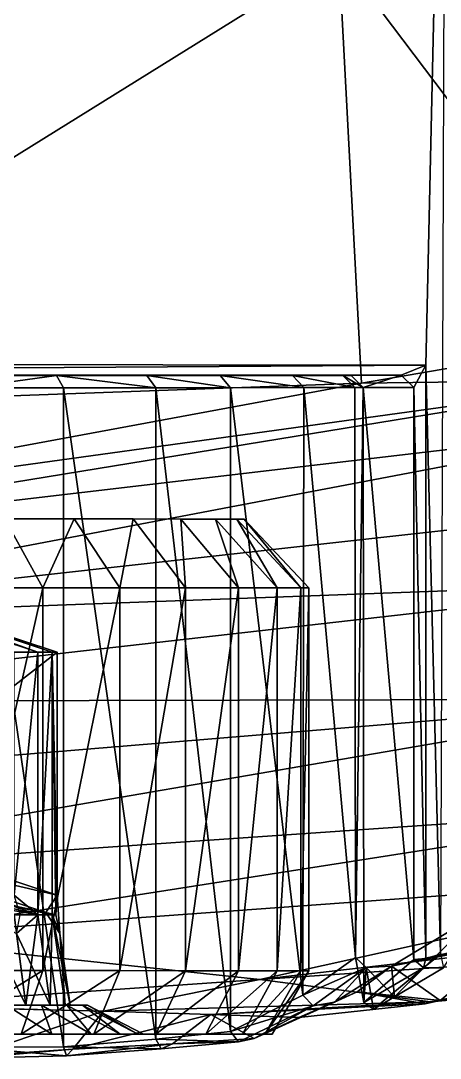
# Model space of a CAD drawing. Header units: metres. Extents: x -7 to 7, y -2.9 to 2.9.
# Drawn here: x 4.645 to 5.334, y -2.572 to -0.868 of the extents above; entities that cross this region are included whole.
import ezdxf

# ---------------------------------------------------------------- set-up
doc = ezdxf.new("R2010")
doc.units = ezdxf.units.M

msp = doc.modelspace()

# ---------------------------------------------------------------- linework, layer by layer
for points in [[(5.34239, 0, -1.31907), (2.71727, -1.43054, -1.31958), (2.30412, 0, -1.32407)], [(2.71727, -1.43054, -1.31958), (5.34239, 0, -1.31907), (5.30994, -1.43394, -1.32781)], [(5.33394, -2.4013, -1.31795), (5.30994, -1.43394, -1.32781), (5.34239, 0, -1.31907)], [(5.16706, -0.75969, 0.356286), (5.64187, -1.38833, 0.144645), (5.66, -0.733353, 0.179999)], [(3.96313, -1.50827, 0.606043), (5.16706, -0.75969, 0.356286), (3.94938, -0.818209, 0.664272)], [(5.16706, -0.75969, 0.356286), (3.96313, -1.50827, 0.606043), (5.20415, -1.46351, 0.293488)], [(5.64187, -1.38833, 0.144645), (5.16706, -0.75969, 0.356286), (5.20415, -1.46351, 0.293488)], [(5.66677, -1.45737, 0.154987), (5.64187, -1.38833, 0.144645), (5.20415, -1.46351, 0.293488)], [(5.30994, -1.43394, -1.32781), (2.76219, -1.45055, -1.2996), (2.71727, -1.43054, -1.31958)], [(5.2696, -1.45054, -1.30941), (2.76219, -1.45055, -1.2996), (5.30994, -1.43394, -1.32781)], [(5.30994, -1.43394, -1.32781), (5.28996, -1.47054, -1.30979), (5.2696, -1.45054, -1.30941)], [(5.30994, -1.43394, -1.32781), (5.30968, -2.40872, -1.32645), (5.28996, -1.47054, -1.30979)], [(5.30968, -2.40872, -1.32645), (5.30994, -1.43394, -1.32781), (5.33394, -2.4013, -1.31795)], [(5.2696, -1.45054, -1.30941), (2.82344, -1.45064, -0.97326), (2.76219, -1.45055, -1.2996)], [(5.2696, -1.45054, -1.30941), (2.87427, -1.45071, -0.749713), (2.82344, -1.45064, -0.97326)], [(5.2696, -1.45054, -1.30941), (2.93971, -1.45077, -0.540637), (2.87427, -1.45071, -0.749713)], [(5.2696, -1.45054, -1.30941), (3.28617, -1.45093, 0.009383), (2.93971, -1.45077, -0.540637)], [(5.17379, -1.45071, -0.744024), (3.28617, -1.45093, 0.009383), (5.2696, -1.45054, -1.30941)], [(3.28617, -1.45093, 0.009383), (5.17379, -1.45071, -0.744024), (4.37382, -1.45099, 0.186096)], [(3.971, -1.69168, 0.586125), (5.20415, -1.46351, 0.293488), (3.96313, -1.50827, 0.606043)], [(5.66677, -1.45737, 0.154987), (3.971, -1.69168, 0.586125), (3.97982, -1.73272, 0.596245)], [(5.66677, -1.45737, 0.154987), (5.20415, -1.46351, 0.293488), (3.971, -1.69168, 0.586125)], [(3.97982, -1.73272, 0.596245), (5.7095, -1.52994, 0.27559), (5.66677, -1.45737, 0.154987)], [(4.37382, -1.45099, 0.186096), (5.17379, -1.45071, -0.744024), (5.09091, -1.45079, -0.47265)], [(4.37382, -1.45099, 0.186096), (5.09091, -1.45079, -0.47265), (4.54844, -1.45097, 0.136149)], [(4.54844, -1.45097, 0.136149), (5.09091, -1.45079, -0.47265), (4.70338, -1.45095, 0.053889)], [(4.70338, -1.45095, 0.053889), (4.55596, -1.47097, 0.154794), (4.54844, -1.45097, 0.136149)], [(4.71474, -1.47095, 0.070494), (4.55596, -1.47097, 0.154794), (4.70338, -1.45095, 0.053889)], [(4.70338, -1.45095, 0.053889), (5.09091, -1.45079, -0.47265), (4.97194, -1.45086, -0.235046)], [(4.70338, -1.45095, 0.053889), (4.97194, -1.45086, -0.235046), (4.85153, -1.4509, -0.073919)], [(4.86624, -1.47091, -0.060206), (4.70338, -1.45095, 0.053889), (4.85153, -1.4509, -0.073919)], [(4.70338, -1.45095, 0.053889), (4.86624, -1.47091, -0.060206), (4.71474, -1.47095, 0.070494)], [(4.98902, -1.47086, -0.224506), (4.85153, -1.4509, -0.073919), (4.97194, -1.45086, -0.235046)], [(4.85153, -1.4509, -0.073919), (4.98902, -1.47086, -0.224506), (4.86624, -1.47091, -0.060206)], [(5.10954, -1.47079, -0.465206), (4.97194, -1.45086, -0.235046), (5.09091, -1.45079, -0.47265)], [(4.97194, -1.45086, -0.235046), (5.10954, -1.47079, -0.465206), (4.98902, -1.47086, -0.224506)], [(5.19332, -1.47071, -0.739506), (5.09091, -1.45079, -0.47265), (5.17379, -1.45071, -0.744024)], [(5.09091, -1.45079, -0.47265), (5.19332, -1.47071, -0.739506), (5.10954, -1.47079, -0.465206)], [(5.17379, -1.45071, -0.744024), (5.2696, -1.45054, -1.30941), (5.1872, -1.45069, -0.827768)], [(5.20693, -1.47069, -0.824506), (5.17379, -1.45071, -0.744024), (5.1872, -1.45069, -0.827768)], [(5.17379, -1.45071, -0.744024), (5.20693, -1.47069, -0.824506), (5.19332, -1.47071, -0.739506)], [(5.2696, -1.45054, -1.30941), (5.20693, -1.47069, -0.824506), (5.1872, -1.45069, -0.827768)], [(5.28996, -1.47054, -1.30979), (5.20693, -1.47069, -0.824506), (5.2696, -1.45054, -1.30941)], [(4.71474, -2.55356, 0.070173), (4.55596, -1.47097, 0.154794), (4.71474, -1.47095, 0.070494)], [(4.55596, -2.55429, 0.154473), (4.55596, -1.47097, 0.154794), (4.71474, -2.55356, 0.070173)], [(4.86624, -2.54099, -0.060523), (4.71474, -1.47095, 0.070494), (4.86624, -1.47091, -0.060206)], [(4.71474, -2.55356, 0.070173), (4.71474, -1.47095, 0.070494), (4.86624, -2.54099, -0.060523)], [(4.98902, -1.47086, -0.224506), (4.98902, -2.52841, -0.224819), (4.86624, -1.47091, -0.060206)], [(4.86624, -1.47091, -0.060206), (4.98902, -2.52841, -0.224819), (4.86624, -2.54099, -0.060523)], [(5.10797, -2.46881, -0.461559), (4.98902, -1.47086, -0.224506), (5.10954, -1.47079, -0.465206)], [(4.98902, -2.52841, -0.224819), (4.98902, -1.47086, -0.224506), (5.10797, -2.46881, -0.461559)], [(5.10797, -2.46881, -0.461559), (5.10954, -1.47079, -0.465206), (5.19457, -2.40681, -0.745176)], [(5.19457, -2.40681, -0.745176), (5.10954, -1.47079, -0.465206), (5.19332, -1.47071, -0.739506)], [(5.20693, -1.47069, -0.824506), (5.19457, -2.40681, -0.745176), (5.19332, -1.47071, -0.739506)], [(5.19457, -2.40681, -0.745176), (5.20693, -1.47069, -0.824506), (5.20793, -2.4807, -0.83081)], [(5.28996, -1.47054, -1.30979), (5.28996, -2.41003, -1.31007), (5.20693, -1.47069, -0.824506)], [(5.20693, -1.47069, -0.824506), (5.28996, -2.41003, -1.31007), (5.20793, -2.4807, -0.83081)], [(5.28996, -1.47054, -1.30979), (5.30968, -2.40872, -1.32645), (5.28996, -2.41003, -1.31007)], [(5.7095, -1.52994, 0.27559), (3.97982, -1.73272, 0.596245), (4.00593, -1.85369, 0.686604)], [(4.00593, -1.85369, 0.686604), (5.8066, -1.65366, 0.484495), (5.7095, -1.52994, 0.27559)], [(4.00593, -1.85369, 0.686604), (5.74496, -1.79006, 0.590798), (5.8066, -1.65366, 0.484495)], [(4.05773, -1.68632, -1.12334), (4.96472, -1.68664, -1.41805), (4.90746, -1.68662, -1.5563)], [(4.05773, -1.68632, -1.12334), (4.99966, -1.68665, -1.27253), (4.96472, -1.68664, -1.41805)], [(4.05773, -1.68632, -1.12334), (5.0114, -1.68665, -1.12334), (4.99966, -1.68665, -1.27253)], [(4.05773, -1.68632, -1.12334), (4.99966, -1.68665, -0.974157), (5.0114, -1.68665, -1.12334)], [(4.05773, -1.68632, -1.12334), (4.96472, -1.68664, -0.828643), (4.99966, -1.68665, -0.974157)], [(4.05773, -1.68632, -1.12334), (4.90746, -1.68662, -0.690387), (4.96472, -1.68664, -0.828643)], [(4.05773, -1.68632, -1.12334), (4.82926, -1.68659, -0.56279), (4.90746, -1.68662, -0.690387)], [(4.05773, -1.68632, -1.12334), (4.73208, -1.68656, -0.448996), (4.82926, -1.68659, -0.56279)], [(4.05773, -1.68632, -1.12334), (4.61828, -1.68652, -0.351808), (4.73208, -1.68656, -0.448996)], [(4.05773, -1.68632, -1.12334), (4.73208, -1.68656, -1.79769), (4.61828, -1.68652, -1.89488)], [(4.05773, -1.68632, -1.12334), (4.82926, -1.68659, -1.6839), (4.73208, -1.68656, -1.79769)], [(4.05773, -1.68632, -1.12334), (4.90746, -1.68662, -1.5563), (4.82926, -1.68659, -1.6839)], [(4.61828, -1.68652, -0.351808), (4.53893, -1.79941, -0.178878), (4.68075, -1.79946, -0.265787)], [(4.53893, -1.79941, -2.06781), (4.61828, -1.68652, -1.89488), (4.68075, -1.79946, -1.9809)], [(4.61828, -1.68652, -1.89488), (4.73208, -1.68656, -1.79769), (4.68075, -1.79946, -1.9809)], [(4.68075, -1.79946, -0.265787), (4.73208, -1.68656, -0.448996), (4.61828, -1.68652, -0.351808)], [(4.73208, -1.68656, -0.448996), (4.68075, -1.79946, -0.265787), (4.80723, -1.79951, -0.373811)], [(4.68075, -1.79946, -1.9809), (4.73208, -1.68656, -1.79769), (4.80723, -1.79951, -1.87288)], [(4.73208, -1.68656, -1.79769), (4.82926, -1.68659, -1.6839), (4.80723, -1.79951, -1.87288)], [(4.80723, -1.79951, -0.373811), (4.82926, -1.68659, -0.56279), (4.73208, -1.68656, -0.448996)], [(4.82926, -1.68659, -0.56279), (4.80723, -1.79951, -0.373811), (4.91526, -1.79955, -0.500292)], [(4.80723, -1.79951, -1.87288), (4.82926, -1.68659, -1.6839), (4.91526, -1.79955, -1.7464)], [(4.82926, -1.68659, -1.6839), (4.90746, -1.68662, -1.5563), (4.91526, -1.79955, -1.7464)], [(4.91526, -1.79955, -0.500292), (4.90746, -1.68662, -0.690387), (4.82926, -1.68659, -0.56279)], [(4.90746, -1.68662, -0.690387), (4.91526, -1.79955, -0.500292), (5.00217, -1.79958, -0.642115)], [(4.90746, -1.68662, -1.5563), (4.96472, -1.68664, -1.41805), (5.00217, -1.79958, -1.60457)], [(5.00217, -1.79958, -0.642115), (4.96472, -1.68664, -0.828643), (4.90746, -1.68662, -0.690387)], [(4.91526, -1.79955, -1.7464), (4.90746, -1.68662, -1.5563), (5.00217, -1.79958, -1.60457)], [(4.96472, -1.68664, -0.828643), (5.00217, -1.79958, -0.642115), (5.06582, -1.7996, -0.795786)], [(4.96472, -1.68664, -1.41805), (4.99966, -1.68665, -1.27253), (5.06582, -1.7996, -1.4509)], [(5.06582, -1.7996, -0.795786), (4.99966, -1.68665, -0.974157), (4.96472, -1.68664, -0.828643)], [(5.00217, -1.79958, -1.60457), (4.96472, -1.68664, -1.41805), (5.06582, -1.7996, -1.4509)], [(4.99966, -1.68665, -1.27253), (5.0114, -1.68665, -1.12334), (5.10465, -1.79961, -1.28916)], [(4.99966, -1.68665, -0.974157), (5.06582, -1.7996, -0.795786), (5.10465, -1.79961, -0.957524)], [(5.10465, -1.79961, -0.957524), (5.0114, -1.68665, -1.12334), (4.99966, -1.68665, -0.974157)], [(5.06582, -1.7996, -1.4509), (4.99966, -1.68665, -1.27253), (5.10465, -1.79961, -1.28916)], [(5.0114, -1.68665, -1.12334), (5.10465, -1.79961, -0.957524), (5.1177, -1.79962, -1.12334)], [(5.10465, -1.79961, -1.28916), (5.0114, -1.68665, -1.12334), (5.1177, -1.79962, -1.12334)], [(4.3128, -1.78646, -0.993368), (4.67263, -1.90545, -0.923533), (4.6338, -1.90544, -0.829793)], [(4.32999, -1.78646, -1.03487), (4.67263, -1.90545, -0.923533), (4.3128, -1.78646, -0.993368)], [(4.67263, -1.90545, -0.923533), (4.32999, -1.78646, -1.03487), (4.34048, -1.78647, -1.07856)], [(4.69631, -1.90546, -1.02219), (4.34048, -1.78647, -1.07856), (4.344, -1.78647, -1.12334)], [(4.67263, -1.90545, -0.923533), (4.34048, -1.78647, -1.07856), (4.69631, -1.90546, -1.02219)], [(4.3439, -2.1857, -1.12334), (4.70427, -1.90546, -1.12334), (4.344, -1.78647, -1.12334)], [(4.69631, -1.90546, -1.02219), (4.344, -1.78647, -1.12334), (4.70427, -1.90546, -1.12334)], [(5.74496, -1.79006, 0.590798), (4.00593, -1.85369, 0.686604), (4.0147, -1.98619, 0.746712)], [(4.0147, -1.98619, 0.746712), (5.7465, -1.98253, 0.622649), (5.74496, -1.79006, 0.590798)], [(4.68075, -1.79946, -1.9809), (4.53877, -2.42843, -2.06781), (4.53893, -1.79941, -2.06781)], [(4.53877, -2.42843, -0.178878), (4.68075, -1.79946, -0.265787), (4.53893, -1.79941, -0.178878)], [(4.53877, -2.42843, -2.06781), (4.68075, -1.79946, -1.9809), (4.68059, -2.42848, -1.9809)], [(4.68059, -2.42848, -0.265787), (4.68075, -1.79946, -0.265787), (4.53877, -2.42843, -0.178878)], [(4.80723, -1.79951, -1.87288), (4.68059, -2.42848, -1.9809), (4.68075, -1.79946, -1.9809)], [(4.68059, -2.42848, -0.265787), (4.80723, -1.79951, -0.373811), (4.68075, -1.79946, -0.265787)], [(4.68059, -2.42848, -1.9809), (4.80723, -1.79951, -1.87288), (4.80707, -2.42852, -1.87288)], [(4.80707, -2.42852, -0.373811), (4.80723, -1.79951, -0.373811), (4.68059, -2.42848, -0.265787)], [(4.91526, -1.79955, -1.7464), (4.80707, -2.42852, -1.87288), (4.80723, -1.79951, -1.87288)], [(4.80707, -2.42852, -0.373811), (4.91526, -1.79955, -0.500292), (4.80723, -1.79951, -0.373811)], [(4.80707, -2.42852, -1.87288), (4.91526, -1.79955, -1.7464), (4.9151, -2.42856, -1.7464)], [(4.9151, -2.42856, -0.500292), (4.91526, -1.79955, -0.500292), (4.80707, -2.42852, -0.373811)], [(5.00217, -1.79958, -1.60457), (4.9151, -2.42856, -1.7464), (4.91526, -1.79955, -1.7464)], [(4.9151, -2.42856, -0.500292), (5.00217, -1.79958, -0.642115), (4.91526, -1.79955, -0.500292)], [(4.9151, -2.42856, -1.7464), (5.00217, -1.79958, -1.60457), (5.00201, -2.42859, -1.60457)], [(5.00201, -2.42859, -0.642115), (5.00217, -1.79958, -0.642115), (4.9151, -2.42856, -0.500292)], [(5.06582, -1.7996, -1.4509), (5.00201, -2.42859, -1.60457), (5.00217, -1.79958, -1.60457)], [(5.00201, -2.42859, -0.642115), (5.06582, -1.7996, -0.795786), (5.00217, -1.79958, -0.642115)], [(5.00201, -2.42859, -1.60457), (5.06582, -1.7996, -1.4509), (5.06566, -2.42861, -1.4509)], [(5.06566, -2.42861, -0.795786), (5.06582, -1.7996, -0.795786), (5.00201, -2.42859, -0.642115)], [(5.10465, -1.79961, -1.28916), (5.06566, -2.42861, -1.4509), (5.06582, -1.7996, -1.4509)], [(5.06566, -2.42861, -0.795786), (5.10465, -1.79961, -0.957524), (5.06582, -1.7996, -0.795786)], [(5.06566, -2.42861, -1.4509), (5.10465, -1.79961, -1.28916), (5.10449, -2.42863, -1.28916)], [(5.10449, -2.42863, -0.957524), (5.10465, -1.79961, -0.957524), (5.06566, -2.42861, -0.795786)], [(5.1177, -1.79962, -1.12334), (5.10449, -2.42863, -1.28916), (5.10465, -1.79961, -1.28916)], [(5.10449, -2.42863, -0.957524), (5.1177, -1.79962, -1.12334), (5.10465, -1.79961, -0.957524)], [(5.10449, -2.42863, -1.28916), (5.1177, -1.79962, -1.12334), (5.11754, -2.42863, -1.12334)], [(5.11754, -2.42863, -1.12334), (5.1177, -1.79962, -1.12334), (5.10449, -2.42863, -0.957524)], [(4.70427, -1.90546, -1.12334), (4.3439, -2.1857, -1.12334), (4.70417, -2.30469, -1.12334)], [(4.67263, -1.90545, -0.923533), (4.6337, -2.30467, -0.829793), (4.6338, -1.90544, -0.829793)], [(4.6337, -2.30467, -0.829793), (4.67263, -1.90545, -0.923533), (4.67252, -2.33685, -0.923533)], [(4.67263, -1.90545, -0.923533), (4.69631, -1.90546, -1.02219), (4.67252, -2.33685, -0.923533)], [(4.67252, -2.33685, -0.923533), (4.69631, -1.90546, -1.02219), (4.6962, -2.33686, -1.02219)], [(4.69631, -1.90546, -1.02219), (4.70209, -2.33686, -1.09693), (4.6962, -2.33686, -1.02219)], [(4.69631, -1.90546, -1.02219), (4.70417, -2.30469, -1.12334), (4.70209, -2.33686, -1.09693)], [(4.70417, -2.30469, -1.12334), (4.69631, -1.90546, -1.02219), (4.70427, -1.90546, -1.12334)], [(5.7465, -1.98253, 0.622649), (4.0147, -1.98619, 0.746712), (4.02454, -2.12474, 0.761832)], [(4.02454, -2.12474, 0.761832), (4.02586, -2.27837, 0.710255), (5.7465, -1.98253, 0.622649)], [(5.7465, -1.98253, 0.622649), (4.02586, -2.27837, 0.710255), (5.77132, -2.15752, 0.572927)], [(4.02586, -2.27837, 0.710255), (4.38885, -2.37422, 0.600226), (5.77132, -2.15752, 0.572927)], [(5.77132, -2.15752, 0.572927), (4.38885, -2.37422, 0.600226), (5.81744, -2.27065, 0.468391)], [(4.35926, -2.22463, -1.14097), (4.70417, -2.30469, -1.12334), (4.3439, -2.1857, -1.12334)], [(4.70417, -2.30469, -1.12334), (4.35926, -2.22463, -1.14097), (4.68582, -2.33307, -1.14978)], [(4.35926, -2.22463, -1.14097), (4.64066, -2.32373, -1.21487), (4.68582, -2.33307, -1.14978)], [(4.38885, -2.37422, 0.600226), (5.03715, -2.44308, 0.310206), (5.81744, -2.27065, 0.468391)], [(5.81744, -2.27065, 0.468391), (5.03715, -2.44308, 0.310206), (5.87757, -2.34641, 0.312729)], [(4.6337, -2.30467, -0.829793), (4.67252, -2.33685, -0.923533), (4.64383, -2.33684, -0.854276)], [(4.70861, -2.36738, -1.12334), (4.70417, -2.30469, -1.12334), (4.68582, -2.33307, -1.14978)], [(4.70861, -2.36738, -1.12334), (4.70209, -2.33686, -1.09693), (4.70417, -2.30469, -1.12334)], [(4.61252, -2.32138, -1.31094), (4.58376, -2.32133, -1.38119), (4.67252, -2.33685, -1.32316)], [(4.67252, -2.33685, -1.32316), (4.58376, -2.32133, -1.38119), (4.63369, -2.33684, -1.4169)], [(4.67252, -2.33685, -1.32316), (4.63206, -2.32245, -1.24909), (4.61252, -2.32138, -1.31094)], [(4.68582, -2.33307, -1.14978), (4.63206, -2.32245, -1.24909), (4.6962, -2.33686, -1.2245)], [(4.63206, -2.32245, -1.24909), (4.67252, -2.33685, -1.32316), (4.6962, -2.33686, -1.2245)], [(4.63206, -2.32245, -1.24909), (4.68582, -2.33307, -1.14978), (4.64066, -2.32373, -1.21487)], [(4.68582, -2.33307, -1.14978), (4.6962, -2.33686, -1.2245), (4.70209, -2.33686, -1.14976)], [(4.70861, -2.36738, -1.12334), (4.68582, -2.33307, -1.14978), (4.70209, -2.33686, -1.14976)], [(4.58067, -2.33682, -0.743281), (4.63765, -2.36735, -0.827771), (4.65297, -2.48543, -0.819948)], [(4.58067, -2.33682, -0.743281), (4.65297, -2.48543, -0.819948), (4.59818, -2.48541, -0.730535)], [(4.63369, -2.33684, -1.4169), (4.59818, -2.48541, -1.51615), (4.65297, -2.48543, -1.42674)], [(4.65297, -2.48543, -1.42674), (4.67252, -2.33685, -1.32316), (4.63369, -2.33684, -1.4169)], [(4.67252, -2.33685, -0.923533), (4.63765, -2.36735, -0.827771), (4.64383, -2.33684, -0.854276)], [(4.63765, -2.36735, -0.827771), (4.67252, -2.33685, -0.923533), (4.69311, -2.48544, -0.916832)], [(4.67252, -2.33685, -1.32316), (4.65297, -2.48543, -1.42674), (4.69311, -2.48544, -1.32986)], [(4.67252, -2.33685, -0.923533), (4.6962, -2.33686, -1.02219), (4.69311, -2.48544, -0.916832)], [(4.69311, -2.48544, -1.32986), (4.6962, -2.33686, -1.2245), (4.67252, -2.33685, -1.32316)], [(4.6962, -2.33686, -1.2245), (4.69311, -2.48544, -1.32986), (4.71759, -2.48545, -1.22789)], [(4.69311, -2.48544, -0.916832), (4.6962, -2.33686, -1.02219), (4.71759, -2.48545, -1.0188)], [(4.6962, -2.33686, -1.02219), (4.70861, -2.36738, -1.12334), (4.72581, -2.48545, -1.12334)], [(4.70861, -2.36738, -1.12334), (4.6962, -2.33686, -1.2245), (4.71759, -2.48545, -1.22789)], [(4.70861, -2.36738, -1.12334), (4.6962, -2.33686, -1.02219), (4.70209, -2.33686, -1.09693)], [(4.6962, -2.33686, -1.02219), (4.72581, -2.48545, -1.12334), (4.71759, -2.48545, -1.0188)], [(4.6962, -2.33686, -1.2245), (4.70861, -2.36738, -1.12334), (4.70209, -2.33686, -1.14976)], [(5.03715, -2.44308, 0.310206), (5.88721, -2.38617, -0.027063), (5.87757, -2.34641, 0.312729)], [(5.2534, -2.42108, -0.739787), (5.25826, -2.47134, -0.819802), (5.3963, -2.33546, -1.00259)], [(5.45041, -2.37497, -0.769), (5.2534, -2.42108, -0.739787), (5.3963, -2.33546, -1.00259)], [(5.33909, -2.4238, -1.30015), (5.3963, -2.33546, -1.00259), (5.25826, -2.47134, -0.819802)], [(4.63765, -2.36735, -0.827771), (4.69311, -2.48544, -0.916832), (4.65297, -2.48543, -0.819948)], [(4.70861, -2.36738, -1.12334), (4.71759, -2.48545, -1.22789), (4.72581, -2.48545, -1.12334)], [(4.38885, -2.37422, 0.600226), (4.41165, -2.4864, 0.360192), (5.03715, -2.44308, 0.310206)], [(5.43533, -2.38238, -0.748806), (5.2534, -2.42108, -0.739787), (5.45041, -2.37497, -0.769)], [(5.45036, -2.3819, -0.73064), (5.2534, -2.42108, -0.739787), (5.43533, -2.38238, -0.748806)], [(5.33327, -2.47736, -0.23394), (5.2534, -2.42108, -0.739787), (5.45036, -2.3819, -0.73064)], [(5.45036, -2.3819, -0.73064), (5.42245, -2.47029, -0.235741), (5.33327, -2.47736, -0.23394)], [(5.03715, -2.44308, 0.310206), (5.31767, -2.4796, -0.194826), (5.88721, -2.38617, -0.027063)], [(5.33909, -2.4238, -1.30015), (5.30616, -2.42384, -1.30982), (5.33394, -2.4013, -1.31795)], [(5.33394, -2.4013, -1.31795), (5.30616, -2.42384, -1.30982), (5.30968, -2.40872, -1.32645)], [(5.88721, -2.38617, -0.027063), (5.31767, -2.4796, -0.194826), (5.79309, -2.38686, -0.208376)], [(5.42245, -2.47029, -0.235741), (5.79309, -2.38686, -0.208376), (5.31767, -2.4796, -0.194826)], [(5.21183, -2.42356, -0.736613), (5.10797, -2.46881, -0.461559), (5.19457, -2.40681, -0.745176)], [(5.20793, -2.4807, -0.83081), (5.21183, -2.42356, -0.736613), (5.19457, -2.40681, -0.745176)], [(5.30616, -2.42384, -1.30982), (5.20793, -2.4807, -0.83081), (5.28996, -2.41003, -1.31007)], [(5.30616, -2.42384, -1.30982), (5.28996, -2.41003, -1.31007), (5.30968, -2.40872, -1.32645)], [(4.51152, -2.53293, -0.232299), (4.68059, -2.42848, -0.265787), (4.53877, -2.42843, -0.178878)], [(4.68059, -2.42848, -1.9809), (4.51152, -2.53293, -2.01439), (4.53877, -2.42843, -2.06781)], [(4.64532, -2.53297, -1.9324), (4.51152, -2.53293, -2.01439), (4.68059, -2.42848, -1.9809)], [(4.68059, -2.42848, -0.265787), (4.51152, -2.53293, -0.232299), (4.64532, -2.53297, -0.314292)], [(4.64532, -2.53297, -0.314292), (4.80707, -2.42852, -0.373811), (4.68059, -2.42848, -0.265787)], [(4.80707, -2.42852, -1.87288), (4.64532, -2.53297, -1.9324), (4.68059, -2.42848, -1.9809)], [(4.76465, -2.53302, -1.83048), (4.64532, -2.53297, -1.9324), (4.80707, -2.42852, -1.87288)], [(4.80707, -2.42852, -0.373811), (4.64532, -2.53297, -0.314292), (4.76465, -2.53302, -0.416206)], [(4.76465, -2.53302, -0.416206), (4.9151, -2.42856, -0.500292), (4.80707, -2.42852, -0.373811)], [(4.9151, -2.42856, -1.7464), (4.76465, -2.53302, -1.83048), (4.80707, -2.42852, -1.87288)], [(4.86657, -2.53305, -1.71116), (4.76465, -2.53302, -1.83048), (4.9151, -2.42856, -1.7464)], [(4.9151, -2.42856, -0.500292), (4.76465, -2.53302, -0.416206), (4.86657, -2.53305, -0.535533)], [(4.86657, -2.53305, -0.535533), (5.00201, -2.42859, -0.642115), (4.9151, -2.42856, -0.500292)], [(5.00201, -2.42859, -1.60457), (4.86657, -2.53305, -1.71116), (4.9151, -2.42856, -1.7464)], [(4.94856, -2.53308, -1.57735), (4.86657, -2.53305, -1.71116), (5.00201, -2.42859, -1.60457)], [(5.00201, -2.42859, -0.642115), (4.86657, -2.53305, -0.535533), (4.94856, -2.53308, -0.669334)], [(4.94856, -2.53308, -0.669334), (5.06566, -2.42861, -0.795786), (5.00201, -2.42859, -0.642115)], [(5.06566, -2.42861, -1.4509), (4.94856, -2.53308, -1.57735), (5.00201, -2.42859, -1.60457)], [(5.00861, -2.5331, -1.43237), (4.94856, -2.53308, -1.57735), (5.06566, -2.42861, -1.4509)], [(5.06566, -2.42861, -0.795786), (4.94856, -2.53308, -0.669334), (5.00861, -2.5331, -0.814314)], [(5.00861, -2.5331, -0.814314), (5.10449, -2.42863, -0.957524), (5.06566, -2.42861, -0.795786)], [(5.10449, -2.42863, -1.28916), (5.00861, -2.5331, -1.43237), (5.06566, -2.42861, -1.4509)], [(5.04525, -2.53311, -1.27979), (5.00861, -2.5331, -1.43237), (5.10449, -2.42863, -1.28916)], [(5.10449, -2.42863, -0.957524), (5.00861, -2.5331, -0.814314), (5.04525, -2.53311, -0.966903)], [(5.04525, -2.53311, -0.966903), (5.11754, -2.42863, -1.12334), (5.10449, -2.42863, -0.957524)], [(5.05756, -2.53312, -1.12334), (5.04525, -2.53311, -1.27979), (5.11754, -2.42863, -1.12334)], [(5.11754, -2.42863, -1.12334), (5.04525, -2.53311, -0.966903), (5.05756, -2.53312, -1.12334)], [(5.11754, -2.42863, -1.12334), (5.04525, -2.53311, -1.27979), (5.10449, -2.42863, -1.28916)], [(5.10797, -2.46881, -0.461559), (5.21183, -2.42356, -0.736613), (5.12468, -2.48649, -0.459007)], [(5.21183, -2.42356, -0.736613), (5.15996, -2.48045, -0.455505), (5.12468, -2.48649, -0.459007)], [(5.2534, -2.42108, -0.739787), (5.19726, -2.46335, -0.455499), (5.15996, -2.48045, -0.455505)], [(5.15996, -2.48045, -0.455505), (5.21183, -2.42356, -0.736613), (5.2534, -2.42108, -0.739787)], [(5.19726, -2.46335, -0.455499), (5.2534, -2.42108, -0.739787), (5.33327, -2.47736, -0.23394)], [(5.22404, -2.49164, -0.823142), (5.21183, -2.42356, -0.736613), (5.20793, -2.4807, -0.83081)], [(5.20793, -2.4807, -0.83081), (5.30616, -2.42384, -1.30982), (5.22404, -2.49164, -0.823142)], [(5.21183, -2.42356, -0.736613), (5.25826, -2.47134, -0.819802), (5.2534, -2.42108, -0.739787)], [(5.25826, -2.47134, -0.819802), (5.21183, -2.42356, -0.736613), (5.22404, -2.49164, -0.823142)], [(5.30616, -2.42384, -1.30982), (5.25826, -2.47134, -0.819802), (5.22404, -2.49164, -0.823142)], [(5.25826, -2.47134, -0.819802), (5.30616, -2.42384, -1.30982), (5.33909, -2.4238, -1.30015)], [(5.03715, -2.44308, 0.310206), (4.41165, -2.4864, 0.360192), (4.78058, -2.4953, 0.195191)], [(4.78058, -2.4953, 0.195191), (5.31767, -2.4796, -0.194826), (5.03715, -2.44308, 0.310206)], [(5.12468, -2.48649, -0.459007), (4.98902, -2.52841, -0.224819), (5.10797, -2.46881, -0.461559)], [(5.10149, -2.50561, -0.204812), (5.15996, -2.48045, -0.455505), (5.19726, -2.46335, -0.455499)], [(5.19726, -2.46335, -0.455499), (5.3089, -2.48319, -0.213932), (5.10149, -2.50561, -0.204812)], [(5.19726, -2.46335, -0.455499), (5.33327, -2.47736, -0.23394), (5.3089, -2.48319, -0.213932)], [(5.31767, -2.4796, -0.194826), (5.33327, -2.47736, -0.23394), (5.42245, -2.47029, -0.235741)], [(4.78058, -2.4953, 0.195191), (4.41165, -2.4864, 0.360192), (4.60619, -2.49085, 0.294491)], [(4.59818, -2.48541, -0.730535), (4.65297, -2.48543, -0.819948), (4.62133, -2.48542, -0.713717)], [(4.65297, -2.48543, -1.42674), (4.59818, -2.48541, -1.51615), (4.67847, -2.48544, -1.43973)], [(4.67847, -2.48544, -1.43973), (4.59818, -2.48541, -1.51615), (4.62133, -2.48542, -1.53297)], [(4.62133, -2.48542, -1.53297), (4.61534, -2.53296, -1.68117), (4.69574, -2.53299, -1.58704)], [(4.61534, -2.53296, -0.565517), (4.62133, -2.48542, -0.713717), (4.69574, -2.53299, -0.659649)], [(4.62133, -2.48542, -0.713717), (4.67847, -2.48544, -0.806958), (4.69574, -2.53299, -0.659649)], [(4.69574, -2.53299, -1.58704), (4.67847, -2.48544, -1.43973), (4.62133, -2.48542, -1.53297)], [(4.62133, -2.48542, -0.713717), (4.65297, -2.48543, -0.819948), (4.67847, -2.48544, -0.806958)], [(4.65297, -2.48543, -0.819948), (4.72032, -2.48545, -0.90799), (4.67847, -2.48544, -0.806958)], [(4.69311, -2.48544, -1.32986), (4.65297, -2.48543, -1.42674), (4.72032, -2.48545, -1.3387)], [(4.72032, -2.48545, -0.90799), (4.65297, -2.48543, -0.819948), (4.69311, -2.48544, -0.916832)], [(4.72032, -2.48545, -1.3387), (4.65297, -2.48543, -1.42674), (4.67847, -2.48544, -1.43973)], [(4.67847, -2.48544, -0.806958), (4.72032, -2.48545, -0.90799), (4.76042, -2.53301, -0.765198)], [(4.67847, -2.48544, -1.43973), (4.69574, -2.53299, -1.58704), (4.76042, -2.53301, -1.48149)], [(4.69574, -2.53299, -0.659649), (4.67847, -2.48544, -0.806958), (4.76042, -2.53301, -0.765198)], [(4.76042, -2.53301, -1.48149), (4.72032, -2.48545, -1.3387), (4.67847, -2.48544, -1.43973)], [(4.69311, -2.48544, -0.916832), (4.74585, -2.48546, -1.01432), (4.72032, -2.48545, -0.90799)], [(4.71759, -2.48545, -1.22789), (4.69311, -2.48544, -1.32986), (4.74585, -2.48546, -1.23236)], [(4.74585, -2.48546, -1.01432), (4.69311, -2.48544, -0.916832), (4.71759, -2.48545, -1.0188)], [(4.74585, -2.48546, -1.23236), (4.69311, -2.48544, -1.32986), (4.72032, -2.48545, -1.3387)], [(4.71759, -2.48545, -1.0188), (4.75443, -2.48546, -1.12334), (4.74585, -2.48546, -1.01432)], [(4.75443, -2.48546, -1.12334), (4.71759, -2.48545, -1.0188), (4.72581, -2.48545, -1.12334)], [(4.74585, -2.48546, -1.23236), (4.72581, -2.48545, -1.12334), (4.71759, -2.48545, -1.22789)], [(4.72032, -2.48545, -0.90799), (4.74585, -2.48546, -1.01432), (4.80779, -2.53303, -0.879565)], [(4.72032, -2.48545, -1.3387), (4.76042, -2.53301, -1.48149), (4.80779, -2.53303, -1.36712)], [(4.76042, -2.53301, -0.765198), (4.72032, -2.48545, -0.90799), (4.80779, -2.53303, -0.879565)], [(4.80779, -2.53303, -1.36712), (4.74585, -2.48546, -1.23236), (4.72032, -2.48545, -1.3387)], [(4.72581, -2.48545, -1.12334), (4.74585, -2.48546, -1.23236), (4.75443, -2.48546, -1.12334)], [(4.74585, -2.48546, -1.01432), (4.75443, -2.48546, -1.12334), (4.83669, -2.53304, -0.999936)], [(4.74585, -2.48546, -1.23236), (4.80779, -2.53303, -1.36712), (4.83669, -2.53304, -1.24675)], [(4.80779, -2.53303, -0.879565), (4.74585, -2.48546, -1.01432), (4.83669, -2.53304, -0.999936)], [(4.83669, -2.53304, -1.24675), (4.75443, -2.48546, -1.12334), (4.74585, -2.48546, -1.23236)], [(4.75443, -2.48546, -1.12334), (4.83669, -2.53304, -1.24675), (4.8464, -2.53304, -1.12334)], [(4.83669, -2.53304, -0.999936), (4.75443, -2.48546, -1.12334), (4.8464, -2.53304, -1.12334)], [(4.95689, -2.50046, 0.011989), (5.31767, -2.4796, -0.194826), (4.78058, -2.4953, 0.195191)], [(5.31767, -2.4796, -0.194826), (4.95689, -2.50046, 0.011989), (5.3089, -2.48319, -0.213932)], [(5.3089, -2.48319, -0.213932), (4.95689, -2.50046, 0.011989), (5.10149, -2.50561, -0.204812)], [(4.98902, -2.52841, -0.224819), (5.12468, -2.48649, -0.459007), (5.00205, -2.54555, -0.218158)], [(5.12468, -2.48649, -0.459007), (5.02812, -2.53983, -0.204823), (5.00205, -2.54555, -0.218158)], [(5.02812, -2.53983, -0.204823), (5.12468, -2.48649, -0.459007), (5.15996, -2.48045, -0.455505)], [(5.15996, -2.48045, -0.455505), (5.10149, -2.50561, -0.204812), (5.02812, -2.53983, -0.204823)], [(5.3089, -2.48319, -0.213932), (5.33327, -2.47736, -0.23394), (5.31767, -2.4796, -0.194826)], [(4.56314, -2.56887, 0.194468), (4.78058, -2.4953, 0.195191), (4.60619, -2.49085, 0.294491)], [(4.78058, -2.4953, 0.195191), (4.56314, -2.56887, 0.194468), (4.72991, -2.55773, 0.105171)], [(4.78058, -2.4953, 0.195191), (4.72991, -2.55773, 0.105171), (4.95689, -2.50046, 0.011989)], [(4.95689, -2.50046, 0.011989), (4.72991, -2.55773, 0.105171), (4.89383, -2.54878, -0.033026)], [(5.02812, -2.53983, -0.204823), (4.95689, -2.50046, 0.011989), (4.89383, -2.54878, -0.033026)], [(4.95689, -2.50046, 0.011989), (5.02812, -2.53983, -0.204823), (5.10149, -2.50561, -0.204812)], [(4.52121, -2.53293, -1.76157), (4.51152, -2.53293, -2.01439), (4.64532, -2.53297, -1.9324)], [(4.51152, -2.53293, -0.232299), (4.52121, -2.53293, -0.485122), (4.64532, -2.53297, -0.314292)], [(4.52121, -2.53293, -0.485122), (4.61534, -2.53296, -0.565517), (4.64532, -2.53297, -0.314292)], [(4.64532, -2.53297, -1.9324), (4.61534, -2.53296, -1.68117), (4.52121, -2.53293, -1.76157)], [(4.61534, -2.53296, -1.68117), (4.64532, -2.53297, -1.9324), (4.76465, -2.53302, -1.83048)], [(4.61534, -2.53296, -0.565517), (4.69574, -2.53299, -0.659649), (4.76465, -2.53302, -0.416206)], [(4.76465, -2.53302, -1.83048), (4.69574, -2.53299, -1.58704), (4.61534, -2.53296, -1.68117)], [(4.64532, -2.53297, -0.314292), (4.61534, -2.53296, -0.565517), (4.76465, -2.53302, -0.416206)], [(4.69574, -2.53299, -0.659649), (4.94856, -2.53308, -0.669334), (4.86657, -2.53305, -0.535533)], [(4.69574, -2.53299, -1.58704), (4.76465, -2.53302, -1.83048), (4.86657, -2.53305, -1.71116)], [(4.94856, -2.53308, -0.669334), (4.69574, -2.53299, -0.659649), (4.76042, -2.53301, -0.765198)], [(4.86657, -2.53305, -1.71116), (4.76042, -2.53301, -1.48149), (4.69574, -2.53299, -1.58704)], [(4.76465, -2.53302, -0.416206), (4.69574, -2.53299, -0.659649), (4.86657, -2.53305, -0.535533)], [(4.76042, -2.53301, -0.765198), (5.00861, -2.5331, -0.814314), (4.94856, -2.53308, -0.669334)], [(4.80779, -2.53303, -1.36712), (4.76042, -2.53301, -1.48149), (5.00861, -2.5331, -1.43237)], [(4.76042, -2.53301, -1.48149), (4.86657, -2.53305, -1.71116), (4.94856, -2.53308, -1.57735)], [(5.00861, -2.5331, -0.814314), (4.76042, -2.53301, -0.765198), (4.80779, -2.53303, -0.879565)], [(5.00861, -2.5331, -1.43237), (4.76042, -2.53301, -1.48149), (4.94856, -2.53308, -1.57735)], [(4.80779, -2.53303, -0.879565), (5.04525, -2.53311, -0.966903), (5.00861, -2.5331, -0.814314)], [(4.83669, -2.53304, -1.24675), (4.80779, -2.53303, -1.36712), (5.04525, -2.53311, -1.27979)], [(5.04525, -2.53311, -0.966903), (4.80779, -2.53303, -0.879565), (4.83669, -2.53304, -0.999936)], [(5.04525, -2.53311, -1.27979), (4.80779, -2.53303, -1.36712), (5.00861, -2.5331, -1.43237)], [(4.83669, -2.53304, -0.999936), (5.05756, -2.53312, -1.12334), (5.04525, -2.53311, -0.966903)], [(5.05756, -2.53312, -1.12334), (4.83669, -2.53304, -0.999936), (4.8464, -2.53304, -1.12334)], [(5.04525, -2.53311, -1.27979), (4.8464, -2.53304, -1.12334), (4.83669, -2.53304, -1.24675)], [(4.8464, -2.53304, -1.12334), (5.04525, -2.53311, -1.27979), (5.05756, -2.53312, -1.12334)], [(5.00205, -2.54555, -0.218158), (4.86624, -2.54099, -0.060523), (4.98902, -2.52841, -0.224819)], [(4.7198, -2.56829, 0.081834), (4.55596, -2.55429, 0.154473), (4.71474, -2.55356, 0.070173)], [(4.55596, -2.55429, 0.154473), (4.7198, -2.56829, 0.081834), (4.56081, -2.57242, 0.166503)], [(4.87544, -2.55692, -0.051362), (4.71474, -2.55356, 0.070173), (4.86624, -2.54099, -0.060523)], [(4.71474, -2.55356, 0.070173), (4.87544, -2.55692, -0.051362), (4.7198, -2.56829, 0.081834)], [(4.72991, -2.55773, 0.105171), (4.7198, -2.56829, 0.081834), (4.89383, -2.54878, -0.033026)], [(4.89383, -2.54878, -0.033026), (4.7198, -2.56829, 0.081834), (4.87544, -2.55692, -0.051362)], [(4.86624, -2.54099, -0.060523), (5.00205, -2.54555, -0.218158), (4.87544, -2.55692, -0.051362)], [(5.00205, -2.54555, -0.218158), (4.89383, -2.54878, -0.033026), (4.87544, -2.55692, -0.051362)], [(4.89383, -2.54878, -0.033026), (5.00205, -2.54555, -0.218158), (5.02812, -2.53983, -0.204823)], [(4.56314, -2.56887, 0.194468), (4.56081, -2.57242, 0.166503), (4.72991, -2.55773, 0.105171)], [(4.72991, -2.55773, 0.105171), (4.56081, -2.57242, 0.166503), (4.7198, -2.56829, 0.081834)]]:
    msp.add_3dface(points)

doc.saveas('drawing.dxf')
